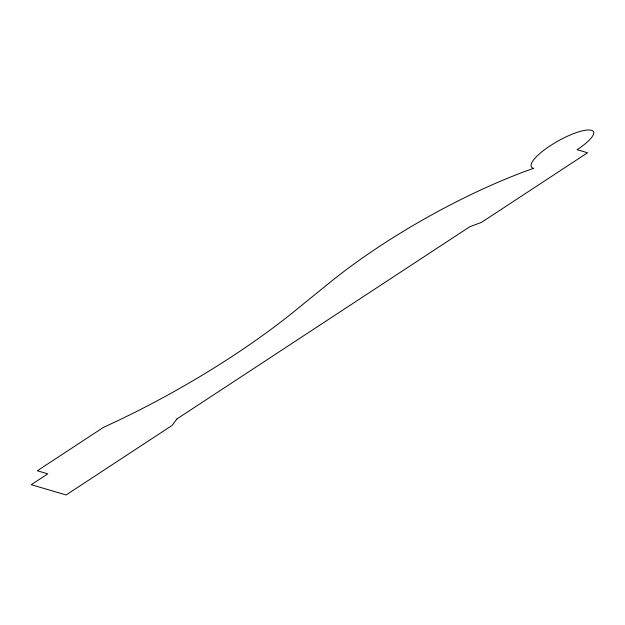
<?xml version="1.0" encoding="UTF-8"?>
<svg xmlns="http://www.w3.org/2000/svg" width="625" height="625" viewBox="0 0 625 625"><rect width="100%" height="100%" fill="white"/><g stroke="black" fill="none" stroke-linecap="round" stroke-linejoin="round"><path stroke-width="0.94" d="M176.969 418.906L172.18 425.367L66.141 494.961L31.25 484.703L47.805 473.836L37.336 470.766L103.547 427.312A262.359 69.227 -29.4 0 0 292.719 312.656L330.234 282.195A212.789 56.148 -29.4 0 1 533.508 168.344A35.688 9.414 -29.4 0 1 550.258 145.742A35.688 9.414 -29.4 0 1 591.438 130.328A29.898 7.891 -29.4 0 1 577.078 149.695L587.547 152.773L481.5 222.367L469.734 226.773L176.969 418.906"/></g></svg>
